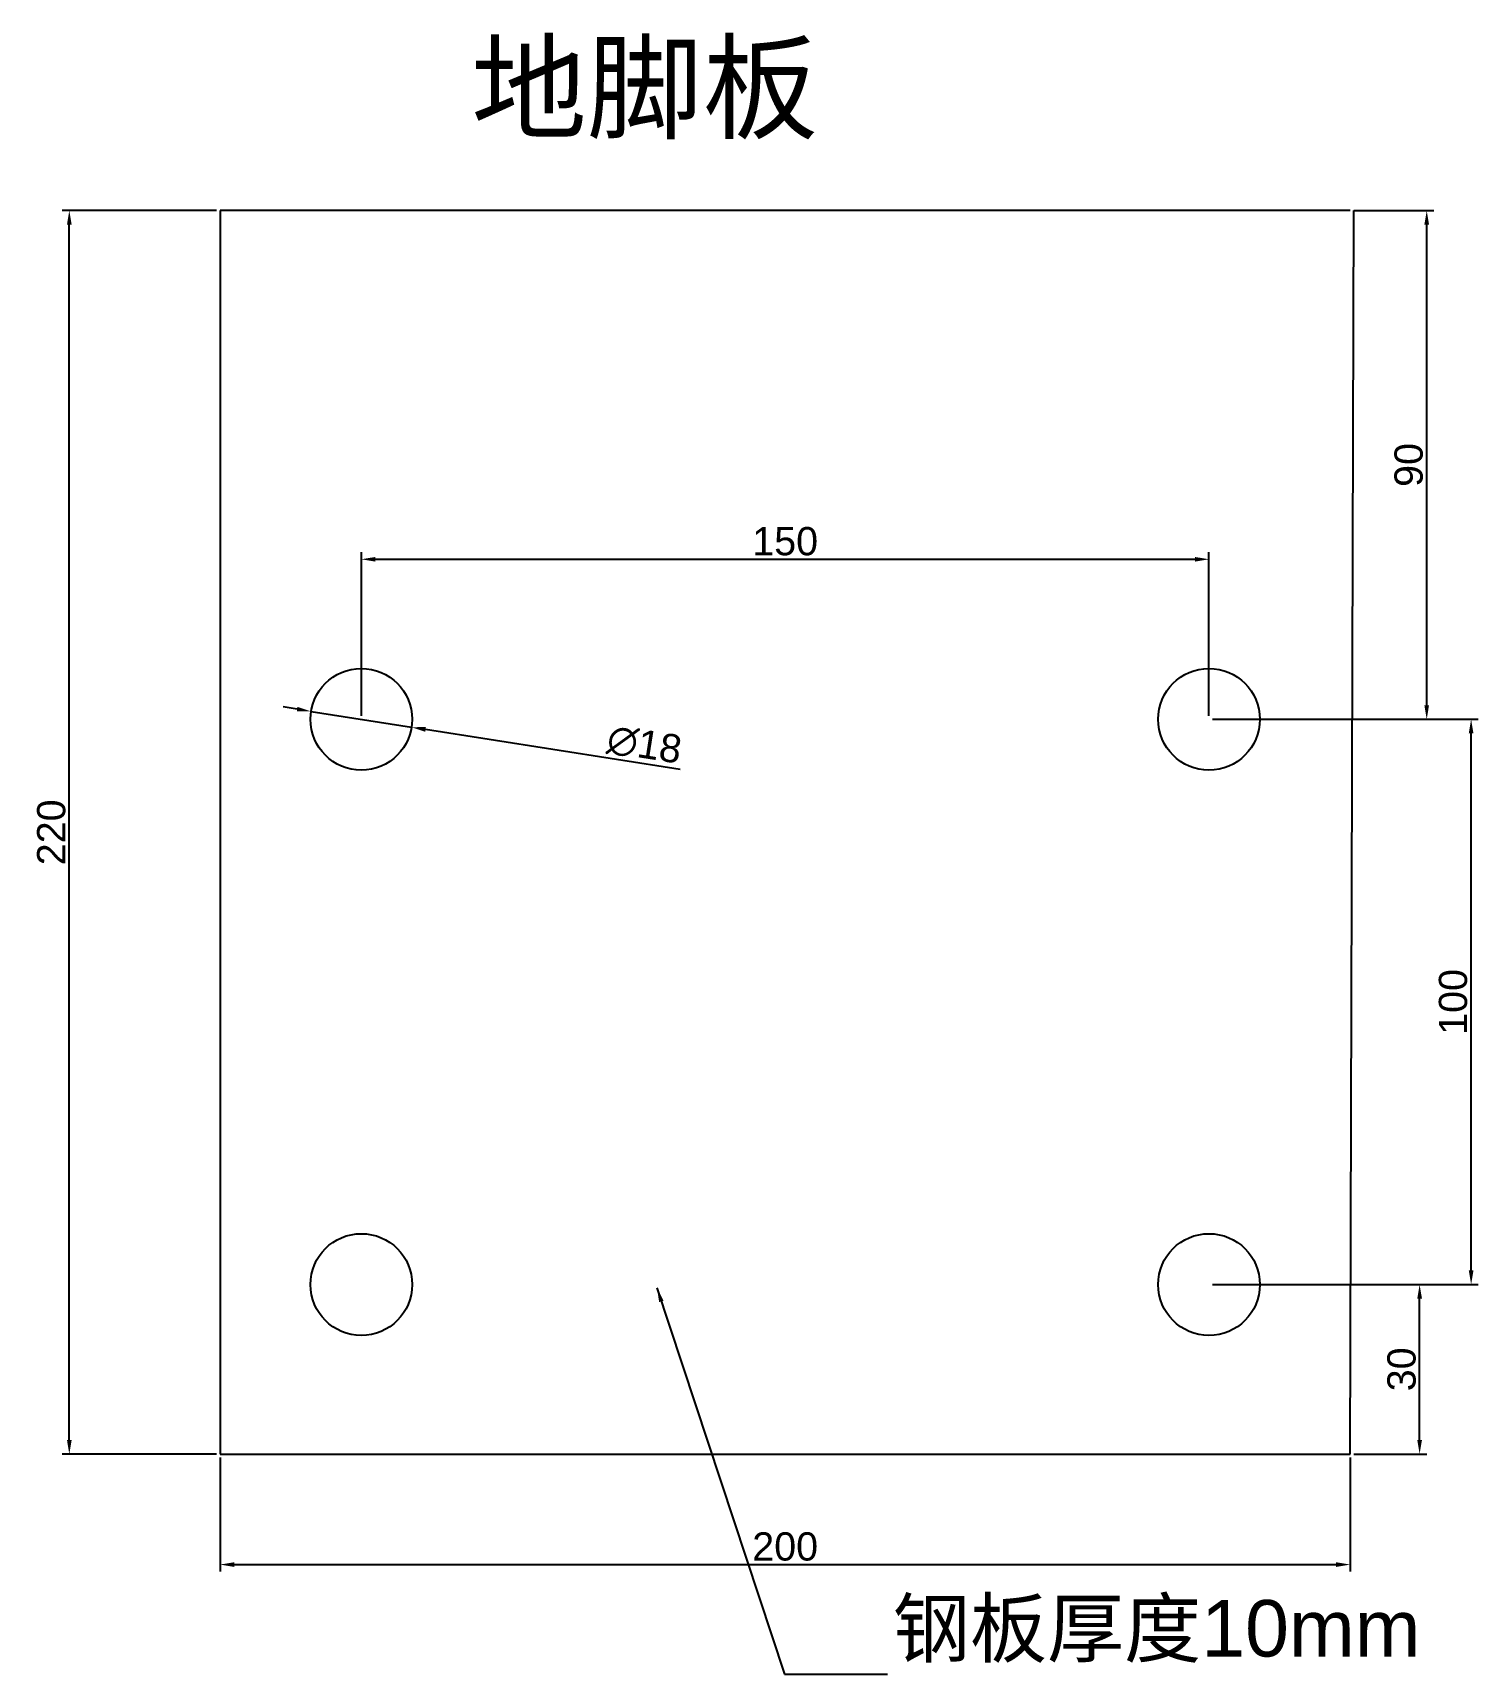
# Model space of a CAD drawing. Header units: millimetres. Extents: x -33 to 223, y -39 to 251.
import ezdxf

# ---------------------------------------------------------------- set-up
doc = ezdxf.new("R2010")
doc.units = ezdxf.units.MM
doc.styles.get("Standard").update_dxf_attribs({"font": 'arial.ttf'})
doc.dimstyles.new('ISO-25', dxfattribs={"dimtxt": 2.5, "dimasz": 2.5, "dimexe": 1.25, "dimexo": 0.625, "dimtad": 1, "dimtxsty": 'Standard', "dimcen": 2.5, "dimadec": 0, "dimazin": 0, "dimtfac": 1, "dimtmove": 0, "dimatfit": 3, "dimfxl": 1, "dimarcsym": 0})

# ---------------------------------------------------------------- blocks, each defined once
blk = doc.blocks.new('*D1')
at = {"color": 0, "lineweight": -2, "transparency": 16777216}
for p, q in [((-0.63, 220), (-27.93, 220)), ((-26.68, 2.5), (-26.68, 217.5)), ((-0.63, 0), (-27.93, 0))]:
    blk.add_line(p, q, dxfattribs=at)
at = {"color": 0, "transparency": 16777216}
for points in [[(-27.09, 217.5), (-26.26, 217.5), (-26.68, 220)], [(-27.09, 2.5), (-26.26, 2.5), (-26.68, 0)]]:
    blk.add_solid(points, dxfattribs=at)
at = {"layer": 'Defpoints', "color": 0, "transparency": 16777216}
for p in [(-26.68, 220), (0, 220), (0, 0)]:
    blk.add_point(p, dxfattribs=at)
at = {"color": 0, "transparency": 16777216, "insert": (-29.85, 110), "char_height": 5, "attachment_point": 5, "rotation": 90}
blk.add_mtext('220', dxfattribs=at)
blk = doc.blocks.new('*D2')
at = {"color": 0, "lineweight": -2, "transparency": 16777216}
for p, q in [((0, -0.62), (0, -20.79)), ((200, -0.62), (200, -20.79)), ((2.5, -19.54), (197.5, -19.54))]:
    blk.add_line(p, q, dxfattribs=at)
at = {"color": 0, "transparency": 16777216}
for points in [[(2.5, -19.13), (2.5, -19.96), (0, -19.54)], [(197.5, -19.13), (197.5, -19.96), (200, -19.54)]]:
    blk.add_solid(points, dxfattribs=at)
at = {"layer": 'Defpoints', "color": 0, "transparency": 16777216}
for p in [(0, 0), (200, 0), (200, -19.54)]:
    blk.add_point(p, dxfattribs=at)
at = {"color": 0, "transparency": 16777216, "insert": (100, -16.37), "char_height": 5, "attachment_point": 5}
blk.add_mtext('200', dxfattribs=at)
blk = doc.blocks.new('*D3')
at = {"color": 0, "lineweight": -2, "transparency": 16777216}
for p, q in [((25, 130.62), (25, 159.56)), ((27.5, 158.31), (172.5, 158.31)), ((175, 130.62), (175, 159.56))]:
    blk.add_line(p, q, dxfattribs=at)
at = {"color": 0, "transparency": 16777216}
for points in [[(27.5, 158.72), (27.5, 157.89), (25, 158.31)], [(172.5, 158.72), (172.5, 157.89), (175, 158.31)]]:
    blk.add_solid(points, dxfattribs=at)
at = {"layer": 'Defpoints', "color": 0, "transparency": 16777216}
for p in [(175, 158.31), (25, 130), (175, 130)]:
    blk.add_point(p, dxfattribs=at)
at = {"color": 0, "transparency": 16777216, "insert": (100, 161.48), "char_height": 5, "attachment_point": 5}
blk.add_mtext('150', dxfattribs=at)
blk = doc.blocks.new('*D4')
at = {"color": 0, "lineweight": -2, "transparency": 16777216}
for p, q in [((200.62, 220), (214.78, 220)), ((213.53, 132.5), (213.53, 217.5)), ((175.62, 130), (214.78, 130))]:
    blk.add_line(p, q, dxfattribs=at)
at = {"color": 0, "transparency": 16777216}
for points in [[(213.11, 217.5), (213.94, 217.5), (213.53, 220)], [(213.11, 132.5), (213.94, 132.5), (213.53, 130)]]:
    blk.add_solid(points, dxfattribs=at)
at = {"layer": 'Defpoints', "color": 0, "transparency": 16777216}
for p in [(200, 220), (213.53, 220), (175, 130)]:
    blk.add_point(p, dxfattribs=at)
at = {"color": 0, "transparency": 16777216, "insert": (210.35, 175), "char_height": 5, "attachment_point": 5, "rotation": 90}
blk.add_mtext('90', dxfattribs=at)
blk = doc.blocks.new('*D5')
at = {"color": 0, "lineweight": -2, "transparency": 16777216}
for p, q in [((175.62, 130), (222.64, 130)), ((221.39, 32.5), (221.39, 127.5)), ((175.62, 30), (222.64, 30))]:
    blk.add_line(p, q, dxfattribs=at)
at = {"color": 0, "transparency": 16777216}
for points in [[(220.97, 127.5), (221.8, 127.5), (221.39, 130)], [(220.97, 32.5), (221.8, 32.5), (221.39, 30)]]:
    blk.add_solid(points, dxfattribs=at)
at = {"layer": 'Defpoints', "color": 0, "transparency": 16777216}
for p in [(175, 130), (221.39, 130), (175, 30)]:
    blk.add_point(p, dxfattribs=at)
at = {"color": 0, "transparency": 16777216, "insert": (218.21, 80), "char_height": 5, "attachment_point": 5, "rotation": 90}
blk.add_mtext('100', dxfattribs=at)
blk = doc.blocks.new('*D6')
at = {"color": 0, "lineweight": -2, "transparency": 16777216}
for p, q in [((175.62, 30), (213.52, 30)), ((212.27, 2.5), (212.27, 27.5)), ((200.62, 0), (213.52, 0))]:
    blk.add_line(p, q, dxfattribs=at)
at = {"color": 0, "transparency": 16777216}
for points in [[(211.86, 27.5), (212.69, 27.5), (212.27, 30)], [(211.86, 2.5), (212.69, 2.5), (212.27, 0)]]:
    blk.add_solid(points, dxfattribs=at)
at = {"layer": 'Defpoints', "color": 0, "transparency": 16777216}
for p in [(175, 30), (212.27, 30), (200, 0)]:
    blk.add_point(p, dxfattribs=at)
at = {"color": 0, "transparency": 16777216, "insert": (209.1, 15), "char_height": 5, "attachment_point": 5, "rotation": 90}
blk.add_mtext('30', dxfattribs=at)
blk = doc.blocks.new('*D7')
at = {"color": 0, "lineweight": -2, "transparency": 16777216}
for p, q in [((13.64, 131.79), (11.17, 132.18)), ((16.11, 131.4), (33.89, 128.6)), ((81.42, 121.11), (36.36, 128.21))]:
    blk.add_line(p, q, dxfattribs=at)
at = {"color": 0, "transparency": 16777216}
for points in [[(13.7, 132.2), (13.58, 131.38), (16.11, 131.4)], [(36.42, 128.62), (36.3, 127.8), (33.89, 128.6)]]:
    blk.add_solid(points, dxfattribs=at)
at = {"layer": 'Defpoints', "color": 0, "transparency": 16777216}
for p in [(16.11, 131.4), (33.89, 128.6)]:
    blk.add_point(p, dxfattribs=at)
at = {"color": 0, "transparency": 16777216, "insert": (75.09, 125.47), "char_height": 5, "attachment_point": 5, "rotation": 351.0487}
blk.add_mtext('∅18', dxfattribs=at)

msp = doc.modelspace()

# ---------------------------------------------------------------- linework, layer by layer
at = {"color": 0}
for p, q in [((200, 220), (0, 220)), ((0, 220), (0, 0)), ((200, 0), (200.625, 220)), ((0, 0), (200, 0))]:
    msp.add_line(p, q, dxfattribs=at)
for centre in [(25, 130), (175, 130), (25, 30), (175, 30)]:
    msp.add_circle(centre, 9, dxfattribs=at)

# ---------------------------------------------------------------- texts
at = {"color": 2, "insert": (44.455, 249.26), "char_height": 15, "width": 173.74526, "attachment_point": 1}
msp.add_mtext('{\\fSimSun|b0|i0|c134|p2;地脚板}', dxfattribs=at)
at = {"color": 3, "insert": (119.056, -25.812), "char_height": 10, "width": 176.94087, "attachment_point": 1}
msp.add_mtext('{\\fSimSun|b0|i0|c134|p2;钢板厚度}10mm', dxfattribs=at)

# ---------------------------------------------------------------- dimensions: what is measured, and where the dimension line sits
at = {"color": 3}
for base, p1, p2, picture, middle in [((-26.675, 220), (0, 0), (0, 220), '*D1', (-29.853, 110)), ((213.526, 220), (175, 130), (200, 220), '*D4', (210.348, 175)), ((221.386, 130), (175, 30), (175, 130), '*D5', (218.208, 80)), ((212.275, 30), (200, 0), (175, 30), '*D6', (209.095, 15))]:
    dim = msp.add_linear_dim(base=base, p1=p1, p2=p2, angle=90, dimstyle='ISO-25', override={"dimtxt": 5}, dxfattribs=at)
    dim.commit()
    dim.dimension.update_dxf_attribs({"geometry": picture, "text_midpoint": middle})
for base, p1, p2, picture, middle in [((175, 158.306), (25, 130), (175, 130), '*D3', (100, 161.484)), ((200, -19.544), (0, 0), (200, 0), '*D2', (100, -16.366))]:
    dim = msp.add_linear_dim(base=base, p1=p1, p2=p2, dimstyle='ISO-25', override={"dimtxt": 5}, dxfattribs=at)
    dim.commit()
    dim.dimension.update_dxf_attribs({"geometry": picture, "text_midpoint": middle})
dim = msp.add_diameter_dim_2p(p1=(16.11, 131.4), p2=(33.89, 128.6), dimstyle='ISO-25', override={"dimtxt": 5}, dxfattribs=at)
dim.commit()
dim.dimension.update_dxf_attribs({"geometry": '*D7', "text_midpoint": (74.57, 122.192), "dimtype": 163})

# ---------------------------------------------------------------- leaders
at = {"color": 3, "annotation_type": 0, "has_hookline": 1, "hookline_direction": 0, "text_width": 94.672}
msp.add_leader([(77.307, 29.402), (99.895, -38.931), (118.091, -38.931)], dimstyle='ISO-25', override={"dimgap": 0.625, "dimtad": 0}, dxfattribs=at)

doc.saveas('drawing.dxf')
